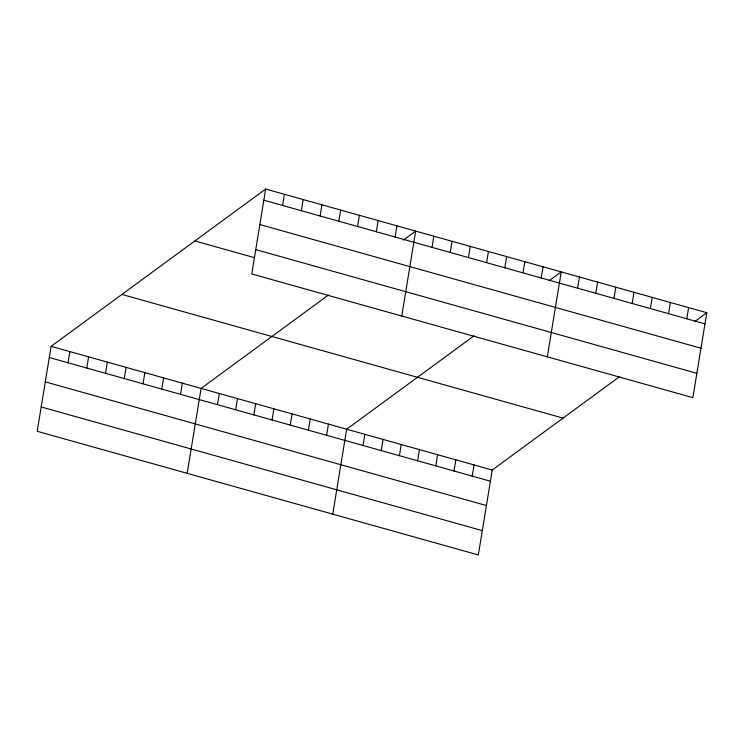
<?xml version="1.0" encoding="UTF-8"?>
<svg xmlns="http://www.w3.org/2000/svg" width="744" height="744" viewBox="0 0 744 744"><rect width="100%" height="100%" fill="white"/><g stroke="black" fill="none" stroke-linecap="round" stroke-linejoin="round"><path stroke-width="1.12" d="M265.673 189.041L251.77 273.978L692.887 397.649L706.8 312.713L265.673 189.041L51.113 346.351L37.2 431.288L478.327 554.959L492.23 470.022L619.575 376.659M68.03 362.784L69.852 351.605M86.778 368.038L88.601 356.86M105.518 373.293L107.35 362.123M124.267 378.547L126.099 367.378M143.015 383.802L144.847 372.632M161.764 389.066L163.596 377.887M180.513 394.32L182.345 383.141M187.181 473.333L201.094 388.396L328.439 295.033M217.453 404.68L219.285 393.502M235.653 409.777L237.485 398.607M282.599 205.474L284.422 194.296M253.853 414.882L255.676 403.704M301.339 210.729L303.171 199.55M272.044 419.979L273.876 408.809M320.087 215.983L321.919 204.805M290.244 425.084L292.076 413.906M338.836 221.238L340.668 210.068M308.435 430.181L310.267 419.012M357.585 226.492L359.417 215.323M326.635 435.287L328.467 424.108M376.334 231.747L378.166 220.577M332.754 514.151L346.658 429.214L474.012 335.851M395.083 237.011L396.915 225.832M363.026 445.489L364.858 434.31M401.751 316.023L415.663 231.086L403.425 240.061M381.226 450.585L383.058 439.416M432.022 247.361L433.854 236.192M399.416 455.691L401.249 444.512M450.222 252.467L452.054 241.288M417.617 460.796L419.449 449.618M468.422 257.563L470.245 246.394M435.817 465.893L437.639 454.724M486.613 262.669L488.445 251.491M454.007 470.999L455.839 459.82M504.813 267.775L506.636 256.596M472.208 476.095L474.04 464.926M523.004 272.871L524.836 261.702M541.204 277.977L543.036 266.798M547.324 356.832L561.227 271.904L548.988 280.869M577.595 288.179L579.427 277.001M595.795 293.276L597.618 282.106M613.986 298.381L615.818 287.203M632.186 303.478L634.018 292.308M650.377 308.583L652.209 297.405M668.577 313.68L670.409 302.51M686.777 318.785L688.6 307.607M694.561 321.687L706.8 312.713M263.85 200.21L704.968 323.891M259.861 224.558L700.988 348.229M255.759 249.631L696.877 373.311M194.872 240.954L254.42 257.647M121.914 294.438L563.041 418.109M51.113 346.351L492.23 470.022M49.281 357.529L490.398 481.201M45.291 381.867L486.418 505.539M41.19 406.949L482.307 530.621"/></g></svg>
